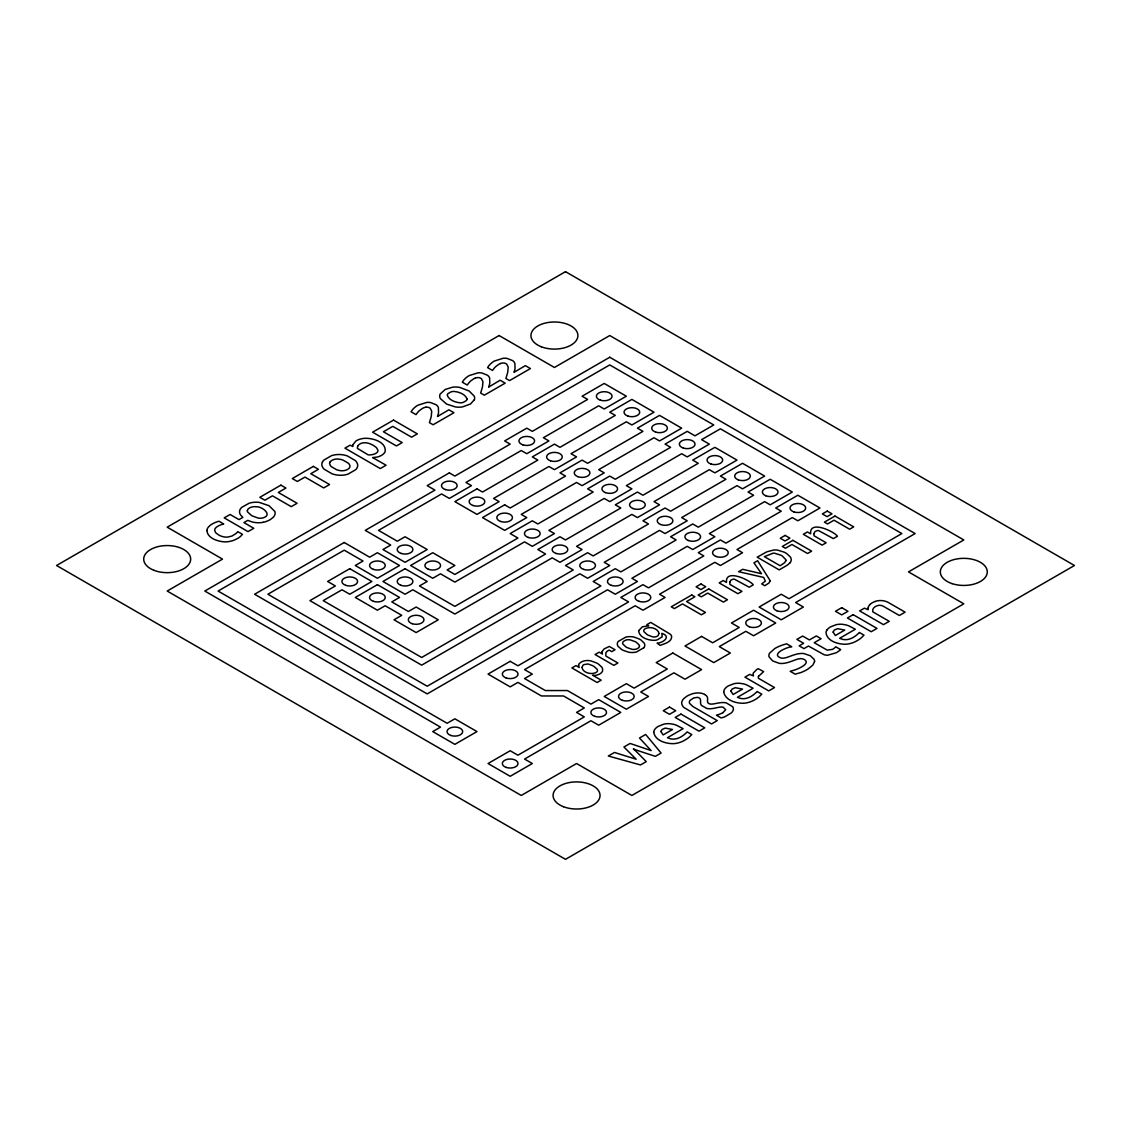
<?xml version="1.0" encoding="UTF-8"?>
<svg xmlns="http://www.w3.org/2000/svg" width="1131" height="1131" viewBox="0 0 1131 1131"><rect width="100%" height="100%" fill="white"/><g stroke="black" fill="none" stroke-linecap="round" stroke-linejoin="round"><path stroke-width="1.5" d="M352.999 444.639L355.897 441.019A14.844 8.567 0 0 1 360.365 439.068L361.001 438.899A12.879 7.436 0 0 1 365.129 438.291C372.862 438.093 386.42 441.896 385.148 451.58A13.105 7.564 0 0 1 384.483 452.768A14.321 8.27 0 0 1 380.907 455.708L378.843 456.599A10.9 6.291 0 0 1 377.174 457.051L372.82 457.56M488.733 386.915L489.327 384.978A111.446 64.34 0 0 0 489.794 383.14L489.624 377.994A15.608 9.02 0 0 0 489.115 376.976A10.547 6.093 0 0 0 487.362 375.195L481.919 373.004A9.769 5.641 0 0 0 478.045 372.82L469.181 375.591A24.684 14.251 0 0 0 466.665 377.287A30.141 17.403 0 0 0 464.714 379.026A28.939 16.711 0 0 0 462.325 382.207L467.244 385.049L469.294 382.349A30.579 17.658 0 0 1 470.468 381.161L473.437 378.97A11.169 6.447 0 0 1 475.303 378.093M488.832 386.972L500.128 380.228L505.175 383.14L484.322 395.186L480.647 393.065L482.103 388.216A95.428 55.094 0 0 0 482.527 386.519L482.951 381.741L481.495 378.772A5.768 3.322 0 0 0 480.421 378.093L479.53 377.768A3.379 1.951 0 0 0 479.077 377.669A3.817 2.205 0 0 0 477.211 377.627A5.74 3.322 0 0 0 475.303 378.093M723.02 712.572L725.706 709.702L723.204 707.257A3.322 1.923 0 0 0 722.483 707.115A5.499 3.181 0 0 0 720.405 707.087A11.748 6.786 0 0 0 718.128 707.426L715.683 707.949A45.113 26.041 0 0 1 712.784 708.501A10.405 6.008 0 0 1 709.773 708.755A8.567 4.948 0 0 1 706.705 708.402L701.588 705.504A11.96 6.913 0 0 1 700.697 703.765A16.923 9.769 0 0 1 700.527 702.068L700.556 701.248A46.555 26.875 0 0 0 700.541 700.471A11.395 6.574 0 0 0 700.23 699.043L700.146 698.887A4.128 2.389 0 0 0 698.802 697.742L698.463 697.615A3.153 1.824 0 0 0 697.346 697.36L693.713 697.968L690.263 700.174A7.917 4.566 0 0 0 689.726 700.923A7.422 4.284 0 0 0 689.401 702.719A8.468 4.892 0 0 0 689.67 703.482L692.893 706.536L717.266 720.617L711.498 723.939L683.93 707.497A17.262 9.967 0 0 1 682.813 706.196L682.29 705.306A14.604 8.44 0 0 1 681.739 703.51A13.968 8.058 0 0 1 681.88 701.701L682.46 700.343A17.036 9.826 0 0 1 683.859 698.534L686.616 696.385A25.759 14.873 0 0 1 688.539 695.311L691.663 694.01A16.894 9.755 0 0 1 693.543 693.473L695.947 693.049A10.603 6.122 0 0 1 697.671 692.921L699.297 692.964A9.105 5.259 0 0 1 701.333 693.246L701.814 693.36A9.105 5.259 0 0 1 704.655 694.462M263.283 522.296L262.576 522.423A14.222 8.214 0 0 1 255.465 522.564L254.037 522.352A17.318 9.995 0 0 1 251.902 521.872L247.774 520.373L243.914 522.593L253.782 528.29L248.014 531.612L224.192 517.871L230.074 514.478L238.966 519.61L242.868 517.362L240.677 515.086A16.357 9.444 0 0 1 239.998 513.912L239.843 513.516A14.251 8.228 0 0 1 240.239 509.219L240.479 508.837A16.286 9.401 0 0 1 241.765 507.338L249.046 503.267A15.523 8.963 0 0 1 252.128 502.532L252.906 502.418A13.855 8.002 0 0 1 256.836 502.206A14.717 8.497 0 0 1 259.197 502.39L269.051 505.713L274.791 511.424A14.675 8.468 0 0 1 275.102 512.795A14.123 8.157 0 0 1 274.734 515.072L274.522 515.51A15.565 8.991 0 0 1 273.264 517.277L270.648 519.355A22.818 13.176 0 0 1 268.711 520.444L266.054 521.547A15.99 9.232 0 0 1 263.283 522.296M372.721 457.617L386.067 465.237L380.299 468.573L344.941 448.159L350.073 445.19L352.9 446.533A11.706 6.758 0 0 1 352.999 444.639M704.726 694.491L706.126 695.48A8.101 4.68 0 0 1 706.705 696.13A10.122 5.839 0 0 1 707.525 697.813A18.054 10.419 0 0 1 707.582 699.467L707.511 700.457A45.311 26.154 0 0 0 707.497 701.022A10.504 6.065 0 0 0 707.752 702.408A4.029 2.319 0 0 0 708.501 703.298L709.264 703.736A2.926 1.682 0 0 0 710.537 704.062A5.867 3.393 0 0 0 712.558 704.033A16.809 9.698 0 0 0 714.849 703.68L717.125 703.242A28.685 16.555 0 0 1 720.475 702.704A11.649 6.729 0 0 1 723.586 702.563A9.359 5.401 0 0 1 726.342 702.917L732.704 706.748A10.985 6.334 0 0 1 733.369 709.137A11.847 6.843 0 0 1 733.029 710.537L732.45 711.597A15.693 9.062 0 0 1 731.206 713.011L724.914 716.743A23.553 13.6 0 0 1 723.501 717.266L721.111 717.931L716.46 715.244A25.306 14.604 0 0 0 723.062 712.601M827.129 629.783A16.117 9.302 0 0 1 830.536 626.885L836.078 624.722A11.833 6.828 0 0 1 840.192 624.227A11.989 6.927 0 0 1 842.383 624.312L845.394 624.807A18.718 10.815 0 0 1 848.519 625.726L855.333 629.246L839.669 638.28L842.298 639.269A7.917 4.581 0 0 0 843.627 639.524L844.065 639.581A7.45 4.298 0 0 0 846.667 639.609A8.949 5.16 0 0 0 848.787 639.241L850.045 638.859A17.177 9.925 0 0 0 853.241 637.375A30.297 17.502 0 0 0 856.492 635.155A42.342 24.444 0 0 0 859.348 632.469L863.985 635.155L861.44 637.7A37.083 21.404 0 0 1 857.015 640.754L855.729 641.461A23.907 13.812 0 0 1 851.544 643.171L849.31 643.751A14.463 8.355 0 0 1 845.437 644.246C838 644.317 826.662 641.065 825.998 632.356A14.519 8.384 0 0 1 827.129 629.783M875.182 601.466A10.858 6.263 0 0 1 878.363 600.688A9.783 5.641 0 0 1 881.784 600.603A9.628 5.556 0 0 1 883.141 600.745L884.499 601.013A12.483 7.21 0 0 1 885.403 601.268A11.056 6.376 0 0 1 887.397 602.031A31.951 18.449 0 0 1 889.574 603.191L905.125 612.154L899.343 615.49L884.64 607.008A22.917 13.233 0 0 0 882.901 606.075A6.659 3.845 0 0 0 881.021 605.438L879.48 605.297A3.817 2.205 0 0 0 878.405 605.382L876.002 606.202A9.925 5.726 0 0 0 873.627 608.11A11.098 6.404 0 0 0 872.764 609.863L872.764 611.814L889.249 621.329L883.467 624.651L859.659 610.91L864.437 608.153L868.17 609.694A12.611 7.281 0 0 1 868.141 608.04M870.05 604.463A14.873 8.581 0 0 1 875.21 601.48M868.085 608.04A14.024 8.101 0 0 1 870.092 604.477M633.402 749.005A120.324 69.472 0 0 1 638.69 753.925L646.239 761.63L640.485 764.938L608.322 756.017L614.486 752.454L636.131 759.226L623.93 747.011L630.094 743.449L651.117 750.574L639.496 738.02L645.66 734.457L661.112 753.034L655.372 756.356L642.04 751.988A114.273 65.98 0 0 1 633.501 748.948M500.552 363.503A11.169 6.447 0 0 0 498.7 364.394L495.731 366.585A30.579 17.658 0 0 0 494.544 367.773L492.494 370.459L487.588 367.632A28.939 16.711 0 0 1 489.992 364.451A30.141 17.403 0 0 1 491.928 362.712A24.684 14.251 0 0 1 494.445 361.015L503.309 358.23A9.769 5.641 0 0 1 507.169 358.428L512.626 360.605A10.547 6.093 0 0 1 514.379 362.401A15.608 9.02 0 0 1 514.874 363.404L515.043 368.565A111.446 64.34 0 0 1 514.577 370.388L513.997 372.339L525.378 365.638L530.439 368.565L509.572 380.596L505.896 378.489L507.367 373.626A95.428 55.094 0 0 0 507.777 371.929L508.201 367.165L506.759 364.182A5.768 3.322 0 0 0 505.67 363.518L504.794 363.192A3.379 1.951 0 0 0 504.341 363.079A3.817 2.205 0 0 0 502.475 363.051A5.74 3.322 0 0 0 500.566 363.518M425.977 407.202A5.74 3.322 0 0 0 424.083 407.669A11.169 6.447 0 0 0 422.216 408.545L419.233 410.751A30.579 17.658 0 0 0 418.06 411.924L416.01 414.625L411.104 411.783A28.939 16.711 0 0 1 413.508 408.616A30.141 17.403 0 0 1 415.43 406.863A24.684 14.251 0 0 1 417.947 405.181L426.825 402.396A9.769 5.641 0 0 1 430.685 402.594L436.142 404.771A10.547 6.093 0 0 1 437.881 406.552A15.608 9.02 0 0 1 438.39 407.57L438.559 412.716A111.446 64.34 0 0 1 438.093 414.554L437.499 416.491L448.894 409.804L453.941 412.716L433.088 424.761L429.412 422.641L430.883 417.791A95.428 55.094 0 0 0 431.293 416.095L431.717 411.316L430.275 408.348A5.768 3.322 0 0 0 429.186 407.669L428.31 407.344A3.379 1.951 0 0 0 427.857 407.245A3.817 2.205 0 0 0 425.977 407.202M330.026 462.056A8.115 4.694 0 0 1 331.609 460.586A9.458 5.457 0 0 1 332.599 460.034A8.186 4.722 0 0 1 334.861 459.271A7.111 4.114 0 0 1 337.816 459.002L341.011 459.469A12.908 7.45 0 0 1 342.919 460.063L348.15 463.074A12.837 7.408 0 0 1 349.168 464.177L349.762 465.237A8.157 4.708 0 0 1 349.946 466.014A7.507 4.326 0 0 1 348.504 468.8L347.924 469.195A9.288 5.358 0 0 1 346.934 469.747L346.581 469.902A7.634 4.411 0 0 1 342.156 470.765A8.186 4.722 0 0 1 340.374 470.666L338.522 470.312A12.681 7.323 0 0 1 336.614 469.733L331.397 466.707A12.908 7.45 0 0 1 330.365 465.604L329.559 463.512A7.069 4.086 0 0 1 330.026 462.07M247.378 510.717L247.378 510.958A8.087 4.68 0 0 0 247.604 511.975L251.732 515.722L258.221 518.097A8.03 4.637 0 0 0 259.974 518.238L260.384 518.238A6.758 3.902 0 0 0 263.509 517.729C272.811 514.775 261.77 506.278 256.553 506.801A8.03 4.637 0 0 0 254.814 506.674L254.39 506.674A6.758 3.902 0 0 0 251.266 507.183L250.22 507.607A9.119 5.259 0 0 0 249.244 508.144L248.452 508.724A6.758 3.902 0 0 0 247.378 510.717M578.563 665.268L579.213 667.474L575.948 665.594L571.876 667.94L597.126 682.516L601.197 680.169L592.63 675.221L594.538 675.363A6.376 3.69 0 0 0 596.786 675.122L599.274 674.217A11.748 6.786 0 0 0 600.504 673.468L601.211 672.903A9.472 5.471 0 0 0 602.611 670.711L602.583 668.944A13.94 8.044 0 0 0 601.763 667.12L598.37 663.996A25.702 14.83 0 0 0 596.758 663.035L590.947 660.886A11.409 6.588 0 0 0 588.784 660.575L587.187 660.518A8.242 4.764 0 0 0 583.737 661.027L581.942 661.706A11.663 6.729 0 0 0 580.641 662.427L579.27 663.614A7.422 4.284 0 0 0 578.62 664.915L578.563 665.268M467.004 398.918L466.99 399.144A5.966 3.435 0 0 1 466.255 400.657L463.286 402.382A6.023 3.478 0 0 1 460.246 402.82C455.397 402.339 449.106 400.261 447.282 395.327A6.023 3.478 0 0 1 448.046 393.574L451.015 391.863A5.994 3.464 0 0 1 454.04 391.439C458.889 391.906 465.18 393.998 467.004 398.918M653.732 732.238C655.061 740.635 665.791 743.731 673.228 743.661A14.463 8.355 0 0 0 677.101 743.18L679.335 742.586A23.907 13.812 0 0 0 683.52 740.89L684.806 740.183A37.083 21.404 0 0 0 689.231 737.129L691.776 734.585L687.139 731.898A42.342 24.444 0 0 1 684.283 734.585A30.297 17.502 0 0 1 681.046 736.818A17.177 9.925 0 0 1 677.837 738.289L676.578 738.67A8.949 5.16 0 0 1 674.458 739.038A7.45 4.298 0 0 1 671.842 739.01L671.404 738.953A7.917 4.581 0 0 1 670.089 738.699L667.446 737.709L683.11 728.661L676.296 725.155A18.718 10.815 0 0 0 673.171 724.236L670.16 723.741A11.833 6.828 0 0 0 663.855 724.137L658.327 726.314A16.117 9.302 0 0 0 654.92 729.212A14.519 8.384 0 0 0 653.775 731.785L653.732 732.238M723.727 691.833C725.056 700.216 735.786 703.326 743.223 703.256A14.463 8.355 0 0 0 747.082 702.775L749.33 702.181A23.907 13.812 0 0 0 753.5 700.471L754.801 699.778A37.083 21.404 0 0 0 759.226 696.724L761.771 694.165L757.12 691.493A42.342 24.444 0 0 1 754.278 694.165A30.297 17.502 0 0 1 751.041 696.399A17.177 9.925 0 0 1 747.831 697.884L746.573 698.251A8.949 5.16 0 0 1 744.438 698.619A7.45 4.298 0 0 1 741.837 698.605L741.399 698.548A7.917 4.581 0 0 1 740.084 698.294L737.44 697.304L753.105 688.256L746.29 684.736A18.718 10.815 0 0 0 743.166 683.817L740.155 683.336A11.833 6.828 0 0 0 733.849 683.732L728.307 685.909A16.117 9.302 0 0 0 724.914 688.807A14.519 8.384 0 0 0 723.769 691.38L723.727 691.833M582.027 667.417C582.663 672.549 590.622 674.726 595.245 672.86A5.33 3.082 0 0 0 596.518 672.182A4.581 2.644 0 0 0 597.479 670.853L597.465 670.089A7.352 4.241 0 0 0 597.126 669.255L594.114 666.527A26.72 15.424 0 0 0 592.573 665.636L587.993 663.968L583.935 664.59A5.938 3.435 0 0 0 582.861 665.438L582.027 667.417M660.886 731.517L663.148 734.91L672.535 729.495L665.311 728.095L662.186 729.41L660.9 731.418M730.88 691.098L733.142 694.505L742.53 689.09L735.306 687.69L732.181 689.005L730.88 691.098M833.109 632.088L835.371 635.495L844.744 630.066L837.534 628.666L834.282 630.066L833.109 632.088M658.963 633.402L658.242 635.396A5.726 3.308 0 0 1 657.168 636.258L656.743 636.47A3.987 2.304 0 0 1 654.538 636.965L653.69 636.951A6.136 3.534 0 0 1 652.46 636.795L648.162 635.17A24.656 14.236 0 0 1 647.031 634.505L644.133 631.876A6.942 4.001 0 0 1 643.822 631.056L643.793 630.49A4.595 2.658 0 0 1 644.599 629.161L645.009 628.864A5.952 3.435 0 0 1 646.805 628.073C651.173 626.631 658.143 628.695 658.963 633.402M601.932 651.767L602.413 654.057L599.161 652.191L595.09 654.538L613.836 665.353L617.908 663.006L605.863 656.051L605.877 652.87A7.634 4.411 0 0 1 606.697 651.682L608.153 650.608A5.895 3.407 0 0 1 609.171 650.113L611.786 651.64L615.052 649.76L609.298 646.437L604.025 648.982L601.932 651.767M639.439 646.112L639.425 646.31A5.401 3.124 0 0 1 638.421 647.95L637.983 648.275A6.956 4.015 0 0 1 637.177 648.713L636.894 648.826A5.401 3.124 0 0 1 634.053 649.42L633.346 649.42A7.069 4.086 0 0 1 631.876 649.265L627.182 647.653A22.408 12.936 0 0 1 625.994 646.974L622.898 644.105A6.913 3.987 0 0 1 622.658 643.27L622.658 643.058A5.401 3.124 0 0 1 623.506 641.39L625.542 640.217A5.401 3.124 0 0 1 628.44 639.722L628.794 639.736A6.97 4.015 0 0 1 630.25 639.877L635.212 641.659A22.252 12.851 0 0 1 636.385 642.337L639.185 645.038A7.111 4.114 0 0 1 639.425 645.9L639.439 646.112M206.888 530.51C207.51 538.102 216.883 541.042 223.344 541.791A13.558 7.832 0 0 0 225.733 541.848A14.986 8.652 0 0 0 229.635 541.424L231.912 540.887A19.934 11.508 0 0 0 234.089 540.151L236.831 538.893A24.161 13.954 0 0 0 240.55 536.391L242.458 534.369L237.807 531.669A28.727 16.583 0 0 1 236.011 533.493L232.025 536.023L227.755 537.069A8.242 4.764 0 0 1 225.422 537.084A8.652 5.005 0 0 1 224.504 536.985L222.199 536.476A14.01 8.087 0 0 1 218.778 535.005L216.177 533.139A11.268 6.503 0 0 1 215.385 532.206L214.678 530.17A8.624 4.976 0 0 1 215.569 528.064A11.833 6.828 0 0 1 217.831 526.268A17.714 10.236 0 0 1 220.715 524.897A19.99 11.536 0 0 1 223.726 523.978L219.004 521.25A21.885 12.639 0 0 0 212.218 523.992A18.435 10.646 0 0 0 210.196 525.321L208.556 526.905A15.961 9.218 0 0 0 206.945 530.043L206.888 530.51M638.605 630.773C639.34 637.743 648.332 640.386 654.382 640.33A8.412 4.863 0 0 0 657.323 639.835L662.172 636.838L661.805 633.332C671.8 636.513 662.936 643.03 657.111 643.157L660.151 645.391C664.378 643.695 671.871 642.125 671.658 636.442A10.603 6.122 0 0 0 670.344 634.265L650.749 622.403L646.819 624.68L648.742 625.782L642.366 626.814L638.605 630.773M729.749 582.182L729.905 584.388L741.978 591.372L737.907 593.718L719.175 582.903L723.246 580.542L726.498 582.423C724.872 567.932 750.828 580.585 753.246 584.854L749.174 587.215L734.372 579.157A2.304 1.329 0 0 0 733.369 579.114L730.866 580.132L729.749 582.182M813.91 533.592L814.066 535.797L826.153 542.767L822.081 545.128L803.349 534.299L807.421 531.952L810.673 533.832C809.033 519.327 835.003 531.994 837.421 536.264L833.349 538.61L818.547 530.566A2.304 1.329 0 0 0 817.543 530.524L815.041 531.528L813.91 533.592M770.197 580.769L768.882 583.073L764.796 585.717L761.672 583.921L765.319 581.193L763.694 577.432L738.585 571.692L742.699 569.317L761.516 573.728L753.939 562.828L757.6 560.722L770.197 580.769M814.546 661.593L812.751 665.198L808.269 668.859A40.886 23.61 0 0 1 806.799 669.764A38.228 22.069 0 0 1 800.988 672.521L795.192 674.175L790.201 671.291L794.994 669.905A34.227 19.764 0 0 0 801.667 666.88A23.355 13.487 0 0 0 804.254 665.127L805.23 664.18A10.759 6.221 0 0 0 805.908 663.218L806.021 662.978A6.687 3.86 0 0 0 806.106 661.296L804.961 659.924A7.931 4.581 0 0 0 803.985 659.316L801.653 658.666A5.556 3.209 0 0 0 800.578 658.652L798.698 658.892A17.403 10.052 0 0 0 795.531 659.811L792.152 661.055A50.838 29.349 0 0 1 787.473 662.596L785.14 663.134A13.657 7.889 0 0 1 782.793 663.43A10.306 5.952 0 0 1 779.245 663.332L772.671 660.928L769.094 656.885A12.512 7.224 0 0 1 768.967 654.821A14.463 8.341 0 0 1 769.575 653.181L774.891 648.459A39.514 22.804 0 0 1 779.923 646.013A44.448 25.66 0 0 1 782.27 645.108L786.625 643.808L791.757 646.776C786.653 647.073 770.027 654.453 781.323 658.115A5.782 3.336 0 0 0 783.387 658.143L784.108 658.058A12.158 7.012 0 0 0 787.035 657.351A58.713 33.902 0 0 0 789.735 656.404A68.016 39.274 0 0 1 795.15 654.552L797.638 653.916A15.551 8.977 0 0 1 800.14 653.548A10.278 5.938 0 0 1 803.915 653.577L810.319 655.74L814.179 659.415A12.172 7.026 0 0 1 814.546 661.593M785.946 560.58L784.462 562.842L780.136 565.74L764.386 556.65L773.123 553.186A5.994 3.464 0 0 1 774.438 553.186L780.715 555.137A28.063 16.202 0 0 1 782.299 556.028L785.946 559.788A6.192 3.577 0 0 1 785.946 560.58M758.519 676.31L758.406 676.706A8.723 5.033 0 0 0 758.477 678.303L774.509 687.563L768.741 690.9L744.933 677.144L749.697 674.387L753.444 675.928L753.246 675.051A10.688 6.164 0 0 1 753.345 672.987L756.809 669.453A15.17 8.765 0 0 1 758.251 668.704L763.637 671.63L758.519 676.31M474.384 399.681L470.454 404.007L462.438 406.92A14.222 8.214 0 0 1 457.772 407.16A15.212 8.779 0 0 1 455.44 406.948L446.519 404.036L440.341 398.55A15.608 9.006 0 0 1 439.747 396.755A13.968 8.073 0 0 1 440.157 394.055L445.232 389.446L452.697 387.17A13.473 7.776 0 0 1 456.571 387.042A15.438 8.907 0 0 1 459.667 387.396L469.111 390.987L474.2 396.104A15.028 8.68 0 0 1 474.596 397.448A13.685 7.903 0 0 1 474.384 399.681M322.491 461.915L322.264 462.367A14.901 8.61 0 0 0 322.278 466.523L323.07 467.909A18.605 10.745 0 0 0 324.244 469.28L332.175 473.861A18.746 10.829 0 0 0 334.522 474.539L336.897 475.006A14.717 8.497 0 0 0 344.107 475.034L344.884 474.893A16.258 9.387 0 0 0 348.009 474.129L355.728 469.662A16.329 9.43 0 0 0 357.043 467.866L357.269 467.414A14.901 8.61 0 0 0 357.255 463.258L356.463 461.872A18.605 10.745 0 0 0 355.29 460.515L347.358 455.934A18.746 10.829 0 0 0 345.012 455.242L342.636 454.775A14.717 8.497 0 0 0 335.44 454.761L334.649 454.888A16.258 9.387 0 0 0 331.524 455.666L323.805 460.119A16.329 9.43 0 0 0 322.491 461.915M357.99 445.77L357.82 446.081A11.89 6.871 0 0 0 357.396 448.371L368.155 454.888A10.745 6.206 0 0 0 372.156 454.634A9.967 5.754 0 0 0 373.937 454.195A8.157 4.708 0 0 0 376.439 452.98L376.962 452.556A6.532 3.775 0 0 0 377.669 451.637A6.956 4.015 0 0 0 377.91 450.152L376.538 447.791A15.82 9.133 0 0 0 375.662 446.971L373.753 445.642A25.985 15 0 0 0 372.325 444.836L370.403 443.946A14.293 8.256 0 0 0 368.536 443.31L366.755 442.914A7.818 4.51 0 0 0 365.059 442.758L364.649 442.744A6.461 3.732 0 0 0 360.93 443.451L359.969 443.918A8.737 5.047 0 0 0 358.202 445.473L357.99 445.77M643.907 647.695L636.456 651.993A10.787 6.235 0 0 1 632.257 652.502A11.791 6.8 0 0 1 628.539 652.163L623.181 650.339A23.171 13.374 0 0 1 621.499 649.392L618.106 646.366A11.861 6.843 0 0 1 617.328 644.246A10.773 6.221 0 0 1 618.205 641.475L625.697 637.149A10.745 6.206 0 0 1 629.882 636.64A11.904 6.871 0 0 1 634.18 637.106L639.397 639.057A23.087 13.332 0 0 1 641.023 640.033L644.189 643.115A11.819 6.828 0 0 1 644.783 645.278A10.815 6.235 0 0 1 643.907 647.695M789.961 562.828L787.883 564.68A34.679 20.019 0 0 1 785.14 566.433L779.174 569.883L757.19 557.187L766.804 551.829L773.618 550.034A10.872 6.277 0 0 1 777.661 550.118L784.292 552.197A26.437 15.269 0 0 1 786.766 553.625L790.315 556.933A14.307 8.256 0 0 1 791.12 558.87A12.102 6.984 0 0 1 789.989 562.842M840.545 649.547L839.485 650.523A27.794 16.046 0 0 1 838.948 650.947A30.268 17.474 0 0 1 836.276 652.743L827.609 655.245A7.521 4.34 0 0 1 826.252 655.16A7.719 4.453 0 0 1 823.976 654.651L808.425 646.041L803.971 648.614L799.165 645.843L803.618 643.27L796.888 639.383L802.657 636.046L809.386 639.934L816.299 635.947L821.106 638.718L814.207 642.705L827.228 650.113L832.473 649.378A18.011 10.391 0 0 0 834.325 648.134A23.991 13.855 0 0 0 835.795 646.805L840.545 649.547M565.5 271.666L56.55 565.5L565.5 859.334L1074.45 565.5L565.5 271.666M499.11 335.539L167.19 527.173L222.51 559.11L167.19 591.046L521.25 795.461L576.57 763.524L631.89 795.461L963.81 603.827L908.49 571.89L963.81 539.954L609.75 335.539L554.43 367.476L499.11 335.539M280.898 485.142L259.805 497.315L264.852 500.227L272.472 495.83L291.233 506.66L297.085 503.281L278.325 492.452L285.945 488.055L280.898 485.142M313.358 466.382L292.279 478.569L297.326 481.481L304.946 477.084L323.706 487.913L329.559 484.535L310.799 473.705L318.419 469.308L313.358 466.382M393.531 420.11L372.594 432.183L396.416 445.939L402.184 442.603L383.423 431.773L392.796 426.359L411.571 437.188L417.339 433.852L393.531 420.11M609.75 357.255L204.81 591.046L440.482 727.106L432.735 731.587L454.86 744.354L476.985 731.587L454.86 718.807L447.113 723.275L218.085 591.046L609.75 364.917L713.76 424.973L694.957 435.831L687.21 431.349L665.07 444.13L670.612 447.325L615.292 479.261L609.75 476.066L587.625 488.846L593.167 492.042L537.833 523.978L532.305 520.783L510.18 533.563L517.927 538.031L454.86 574.449L447.113 569.967L454.86 565.5L432.735 552.72L410.595 565.5L432.735 578.28L440.482 573.799L454.86 582.112L524.558 541.862L532.305 546.33L554.43 533.563L548.903 530.368L604.223 498.432L609.75 501.627L631.89 488.846L626.348 485.651L681.668 453.715L687.21 456.91L709.335 444.13L701.588 439.662L720.405 428.805L901.845 533.563L789 598.723L781.252 594.242L759.127 607.022L781.252 619.802L803.378 607.022L795.63 602.554L915.12 533.563L609.75 357.255M449.332 472.871L427.193 485.651L434.94 490.119L365.242 530.368L390.69 545.057L382.942 549.525L405.068 562.305L427.193 549.525L405.068 536.758L397.32 541.226L378.517 530.368L441.585 493.95L449.332 498.432L471.457 485.651L465.93 482.456L521.25 450.52L526.777 453.715L548.903 440.934L543.375 437.739L598.695 405.803L604.223 408.998L626.348 396.218L604.223 383.451L582.097 396.218L587.625 399.413L532.305 431.349L526.777 428.168L504.652 440.934L510.18 444.13L454.86 476.066L449.332 472.871M344.22 542.498L254.602 594.242L427.193 693.897L607.545 589.774L615.292 594.242L637.417 581.475L631.89 578.28L687.21 546.33L692.738 549.525L714.863 536.758L709.335 533.563L764.655 501.627L770.183 504.822L792.308 492.042L770.183 479.261L748.058 492.042L753.585 495.237L698.265 527.173L692.738 523.978L670.612 536.758L676.14 539.954L620.82 571.89L615.292 568.695L593.167 581.475L600.9 585.943L427.193 686.234L267.877 594.242L344.22 550.175L363.023 561.033L355.275 565.5L377.415 578.28L399.54 565.5L377.415 552.72L369.667 557.201L344.22 542.498M476.985 488.846L454.86 501.627L476.985 514.393L499.11 501.627L493.583 498.432L548.903 466.495L554.43 469.676L576.57 456.91L571.028 453.715L626.348 421.778L631.89 424.973L654.015 412.193L631.89 399.413L609.75 412.193L615.292 415.388L559.972 447.325L554.43 444.13L532.305 456.91L537.833 460.105L482.513 492.042L476.985 488.846M349.748 568.695L327.622 581.475L335.37 585.943L309.922 600.632L421.665 665.155L579.878 573.799L587.625 578.28L609.75 565.5L604.223 562.305L659.543 530.368L665.07 533.563L687.21 520.783L681.668 517.588L736.988 485.651L742.53 488.846L764.655 476.066L742.53 463.3L720.405 476.066L725.932 479.261L670.612 511.198L665.07 508.003L642.945 520.783L648.487 523.978L593.167 555.915L587.625 552.72L565.5 565.5L573.247 569.967L421.665 657.479L323.197 600.632L342 589.774L349.748 594.242L371.873 581.475L349.748 568.695M504.652 504.822L482.513 517.588L504.652 530.368L526.777 517.588L521.25 514.393L576.57 482.456L582.097 485.651L604.223 472.871L598.695 469.676L654.015 437.739L659.543 440.934L681.668 428.168L659.543 415.388L637.417 428.168L642.945 431.349L587.625 463.3L582.097 460.105L559.972 472.871L565.5 476.066L510.18 508.003L504.652 504.822M377.415 584.67L355.275 597.437L377.415 610.217L385.148 605.749L401.745 615.321L394.012 619.802L416.137 632.568L438.263 619.802L416.137 607.022L408.39 611.489L391.793 601.904L399.54 597.437L377.415 584.67M405.068 568.695L382.942 581.475L405.068 594.242L412.815 589.774L454.86 614.048L552.225 557.837L559.972 562.305L582.097 549.525L576.57 546.33L631.89 514.393L637.417 517.588L659.543 504.822L654.015 501.627L709.335 469.676L714.863 472.871L736.988 460.105L714.863 447.325L692.738 460.105L698.265 463.3L642.945 495.237L637.417 492.042L615.292 504.822L620.82 508.003L565.5 539.954L559.972 536.758L537.833 549.525L545.58 554.006L454.86 606.386L419.46 585.943L427.193 581.475L405.068 568.695M510.18 661.324L488.055 674.09L510.18 686.87L517.927 682.403L541.424 695.961L563.549 695.961L584.303 707.949L576.57 712.417L584.303 716.884L517.927 755.211L510.18 750.744L488.055 763.524L510.18 776.304L532.305 763.524L524.558 759.057L590.947 720.73L598.695 725.197L620.82 712.417L598.695 699.651L590.947 704.118L567.451 690.546L545.312 690.546L524.558 678.558L532.305 674.09L524.558 669.623L635.198 605.749L642.945 610.217L665.07 597.437L659.543 594.242L714.863 562.305L720.405 565.5L742.53 552.72L736.988 549.525L792.308 517.588L797.85 520.783L819.975 508.003L797.85 495.237L775.725 508.003L781.252 511.198L725.932 543.149L720.405 539.954L698.265 552.72L703.807 555.915L648.487 587.851L642.945 584.67L620.82 597.437L628.567 601.904L517.927 665.791L510.18 661.324M700.98 583.992L696.102 586.819L700.852 589.562L705.73 586.735L700.98 583.992M785.154 535.401L780.263 538.229L785.013 540.971L789.905 538.144L785.154 535.401M827.242 511.099L822.35 513.926L827.1 516.669L831.992 513.856L827.242 511.099M691.748 594.977L671.249 606.81L674.373 608.605L682.516 603.912L701.39 614.797L705.461 612.451L686.588 601.551L694.872 596.772L691.748 594.977M708.727 588.94L698.138 595.047L701.262 596.857L707.766 593.082L723.388 602.102L727.459 599.755L708.727 588.94M792.888 540.335L782.299 546.457L785.423 548.252L791.94 544.492L807.548 553.511L811.62 551.15L792.888 540.335M834.975 516.047L824.386 522.154L827.51 523.964L834.028 520.203L849.635 529.209L853.707 526.862L834.975 516.047M672.818 653.011L656.22 662.596L667.29 668.986L634.095 688.143L626.348 683.675L604.223 696.456L626.348 709.222L648.487 696.456L640.74 691.974L673.935 672.818L684.99 679.208L701.588 669.623L672.818 653.011M701.588 636.4L684.99 645.985L713.76 662.596L730.357 653.011L719.288 646.621L745.852 631.296L753.585 635.763L775.725 622.997L753.585 610.217L731.46 622.997L739.207 627.465L712.657 642.79L701.588 636.4M669.495 707.087L663.247 710.706L669.495 714.311L675.744 710.706L669.495 707.087M841.718 607.658L835.456 611.277L841.718 614.882L847.967 611.277L841.718 607.658M680.947 714.085L675.179 717.422L698.986 731.163L704.769 727.841L680.947 714.085M853.17 614.656L847.402 617.993L871.209 631.734L876.977 628.412L853.17 614.656M541.282 346.765A23.468 13.544 0 0 0 577.842 336.501A23.468 13.544 0 0 0 544.181 323.353A23.468 13.544 0 0 0 541.282 346.765M154.042 570.335A23.468 13.544 0 0 0 190.602 560.085A23.468 13.544 0 0 0 156.94 546.923A23.468 13.544 0 0 0 154.042 570.335M563.408 806.686A23.468 13.544 0 0 0 599.981 796.422A23.468 13.544 0 0 0 566.306 783.274A23.468 13.544 0 0 0 563.408 806.686M952.076 583.624A23.468 13.544 0 0 0 987.278 571.89A23.468 13.544 0 0 0 952.076 560.156A23.468 13.544 0 0 0 952.076 583.624M506.264 767.44A7.818 4.51 0 0 0 517.998 763.524A7.818 4.51 0 0 0 506.264 759.608A7.818 4.51 0 0 0 506.264 767.44M500.736 521.504A7.818 4.51 0 0 0 512.47 517.588A7.818 4.51 0 0 0 500.736 513.686A7.818 4.51 0 0 0 500.736 521.504M627.974 416.109A7.818 4.51 0 0 0 639.708 412.193A7.818 4.51 0 0 0 627.974 408.277A7.818 4.51 0 0 0 627.974 416.109M655.627 432.07A7.818 4.51 0 0 0 667.375 428.168A7.818 4.51 0 0 0 655.627 424.252A7.818 4.51 0 0 0 655.627 432.07M738.147 479.813A7.818 4.51 0 0 0 750.334 476.391A7.818 4.51 0 0 0 739.108 472.009A7.818 4.51 0 0 0 738.147 479.813M749.203 626.73A7.818 4.51 0 0 0 761.389 623.308A7.818 4.51 0 0 0 750.178 618.926A7.818 4.51 0 0 0 749.203 626.73M776.87 610.768A7.818 4.51 0 0 0 789.056 607.347A7.818 4.51 0 0 0 777.831 602.964A7.818 4.51 0 0 0 776.87 610.768M622.446 700.358A7.818 4.51 0 0 0 634.18 696.456A7.818 4.51 0 0 0 622.446 692.54A7.818 4.51 0 0 0 622.446 700.358M594.779 716.333A7.818 4.51 0 0 0 606.513 712.417A7.818 4.51 0 0 0 594.779 708.515A7.818 4.51 0 0 0 594.779 716.333M450.944 735.489A7.818 4.51 0 0 0 462.678 731.587A7.818 4.51 0 0 0 450.944 727.671A7.818 4.51 0 0 0 450.944 735.489M506.264 678.006A7.818 4.51 0 0 0 517.998 674.09A7.818 4.51 0 0 0 506.264 670.188A7.818 4.51 0 0 0 506.264 678.006M660.688 524.53A7.818 4.51 0 0 0 672.874 521.108A7.818 4.51 0 0 0 661.663 516.726A7.818 4.51 0 0 0 660.688 524.53M716.008 556.466A7.818 4.51 0 0 0 728.194 553.045A7.818 4.51 0 0 0 716.983 548.662A7.818 4.51 0 0 0 716.008 556.466M605.368 492.593A7.818 4.51 0 0 0 617.554 489.172A7.818 4.51 0 0 0 606.343 484.789A7.818 4.51 0 0 0 605.368 492.593M550.528 460.812A7.818 4.51 0 0 0 562.263 456.91A7.818 4.51 0 0 0 550.528 452.994A7.818 4.51 0 0 0 550.528 460.812M401.152 553.441A7.818 4.51 0 0 0 412.9 549.525A7.818 4.51 0 0 0 401.152 545.623A7.818 4.51 0 0 0 401.152 553.441M412.221 623.704A7.818 4.51 0 0 0 423.955 619.802A7.818 4.51 0 0 0 412.221 615.886A7.818 4.51 0 0 0 412.221 623.704M345.832 585.377A7.818 4.51 0 0 0 357.58 581.475A7.818 4.51 0 0 0 345.832 577.559A7.818 4.51 0 0 0 345.832 585.377M428.352 569.246A7.818 4.51 0 0 0 440.539 565.825A7.818 4.51 0 0 0 429.313 561.443A7.818 4.51 0 0 0 428.352 569.246M793.934 511.919A7.818 4.51 0 0 0 805.668 508.003A7.818 4.51 0 0 0 793.934 504.101A7.818 4.51 0 0 0 793.934 511.919M633.035 508.554A7.818 4.51 0 0 0 645.221 505.133A7.818 4.51 0 0 0 633.996 500.75A7.818 4.51 0 0 0 633.035 508.554M522.861 444.851A7.818 4.51 0 0 0 534.595 440.934A7.818 4.51 0 0 0 522.861 437.033A7.818 4.51 0 0 0 522.861 444.851M688.355 540.491A7.818 4.51 0 0 0 700.541 537.084A7.818 4.51 0 0 0 689.316 532.687A7.818 4.51 0 0 0 688.355 540.491M577.715 476.618A7.818 4.51 0 0 0 589.901 473.196A7.818 4.51 0 0 0 578.676 468.814A7.818 4.51 0 0 0 577.715 476.618M710.961 464.007A7.818 4.51 0 0 0 722.695 460.105A7.818 4.51 0 0 0 710.961 456.189A7.818 4.51 0 0 0 710.961 464.007M611.376 585.377A7.818 4.51 0 0 0 623.11 581.475A7.818 4.51 0 0 0 611.376 577.559A7.818 4.51 0 0 0 611.376 585.377M556.056 553.441A7.818 4.51 0 0 0 567.79 549.525A7.818 4.51 0 0 0 556.056 545.623A7.818 4.51 0 0 0 556.056 553.441M445.416 489.567A7.818 4.51 0 0 0 457.15 485.651A7.818 4.51 0 0 0 445.416 481.735A7.818 4.51 0 0 0 445.416 489.567M373.499 601.353A7.818 4.51 0 0 0 385.233 597.437A7.818 4.51 0 0 0 373.499 593.521A7.818 4.51 0 0 0 373.499 601.353M765.8 495.774A7.818 4.51 0 0 0 777.987 492.367A7.818 4.51 0 0 0 766.761 487.984A7.818 4.51 0 0 0 765.8 495.774M583.723 569.416A7.818 4.51 0 0 0 595.457 565.5A7.818 4.51 0 0 0 583.723 561.584A7.818 4.51 0 0 0 583.723 569.416M528.389 537.479A7.818 4.51 0 0 0 540.137 533.563A7.818 4.51 0 0 0 528.389 529.647A7.818 4.51 0 0 0 528.389 537.479M473.069 505.529A7.818 4.51 0 0 0 484.817 501.627A7.818 4.51 0 0 0 473.069 497.711A7.818 4.51 0 0 0 473.069 505.529M639.043 601.353A7.818 4.51 0 0 0 650.777 597.437A7.818 4.51 0 0 0 639.043 593.521A7.818 4.51 0 0 0 639.043 601.353M600.307 400.134A7.818 4.51 0 0 0 612.055 396.218A7.818 4.51 0 0 0 600.307 392.316A7.818 4.51 0 0 0 600.307 400.134M683.294 448.046A7.818 4.51 0 0 0 695.028 444.13A7.818 4.51 0 0 0 683.294 440.213A7.818 4.51 0 0 0 683.294 448.046M373.499 569.416A7.818 4.51 0 0 0 385.233 565.5A7.818 4.51 0 0 0 373.499 561.584A7.818 4.51 0 0 0 373.499 569.416M400.685 585.208A7.818 4.51 0 0 0 412.872 581.786A7.818 4.51 0 0 0 401.646 577.404A7.818 4.51 0 0 0 400.685 585.208"/></g></svg>
